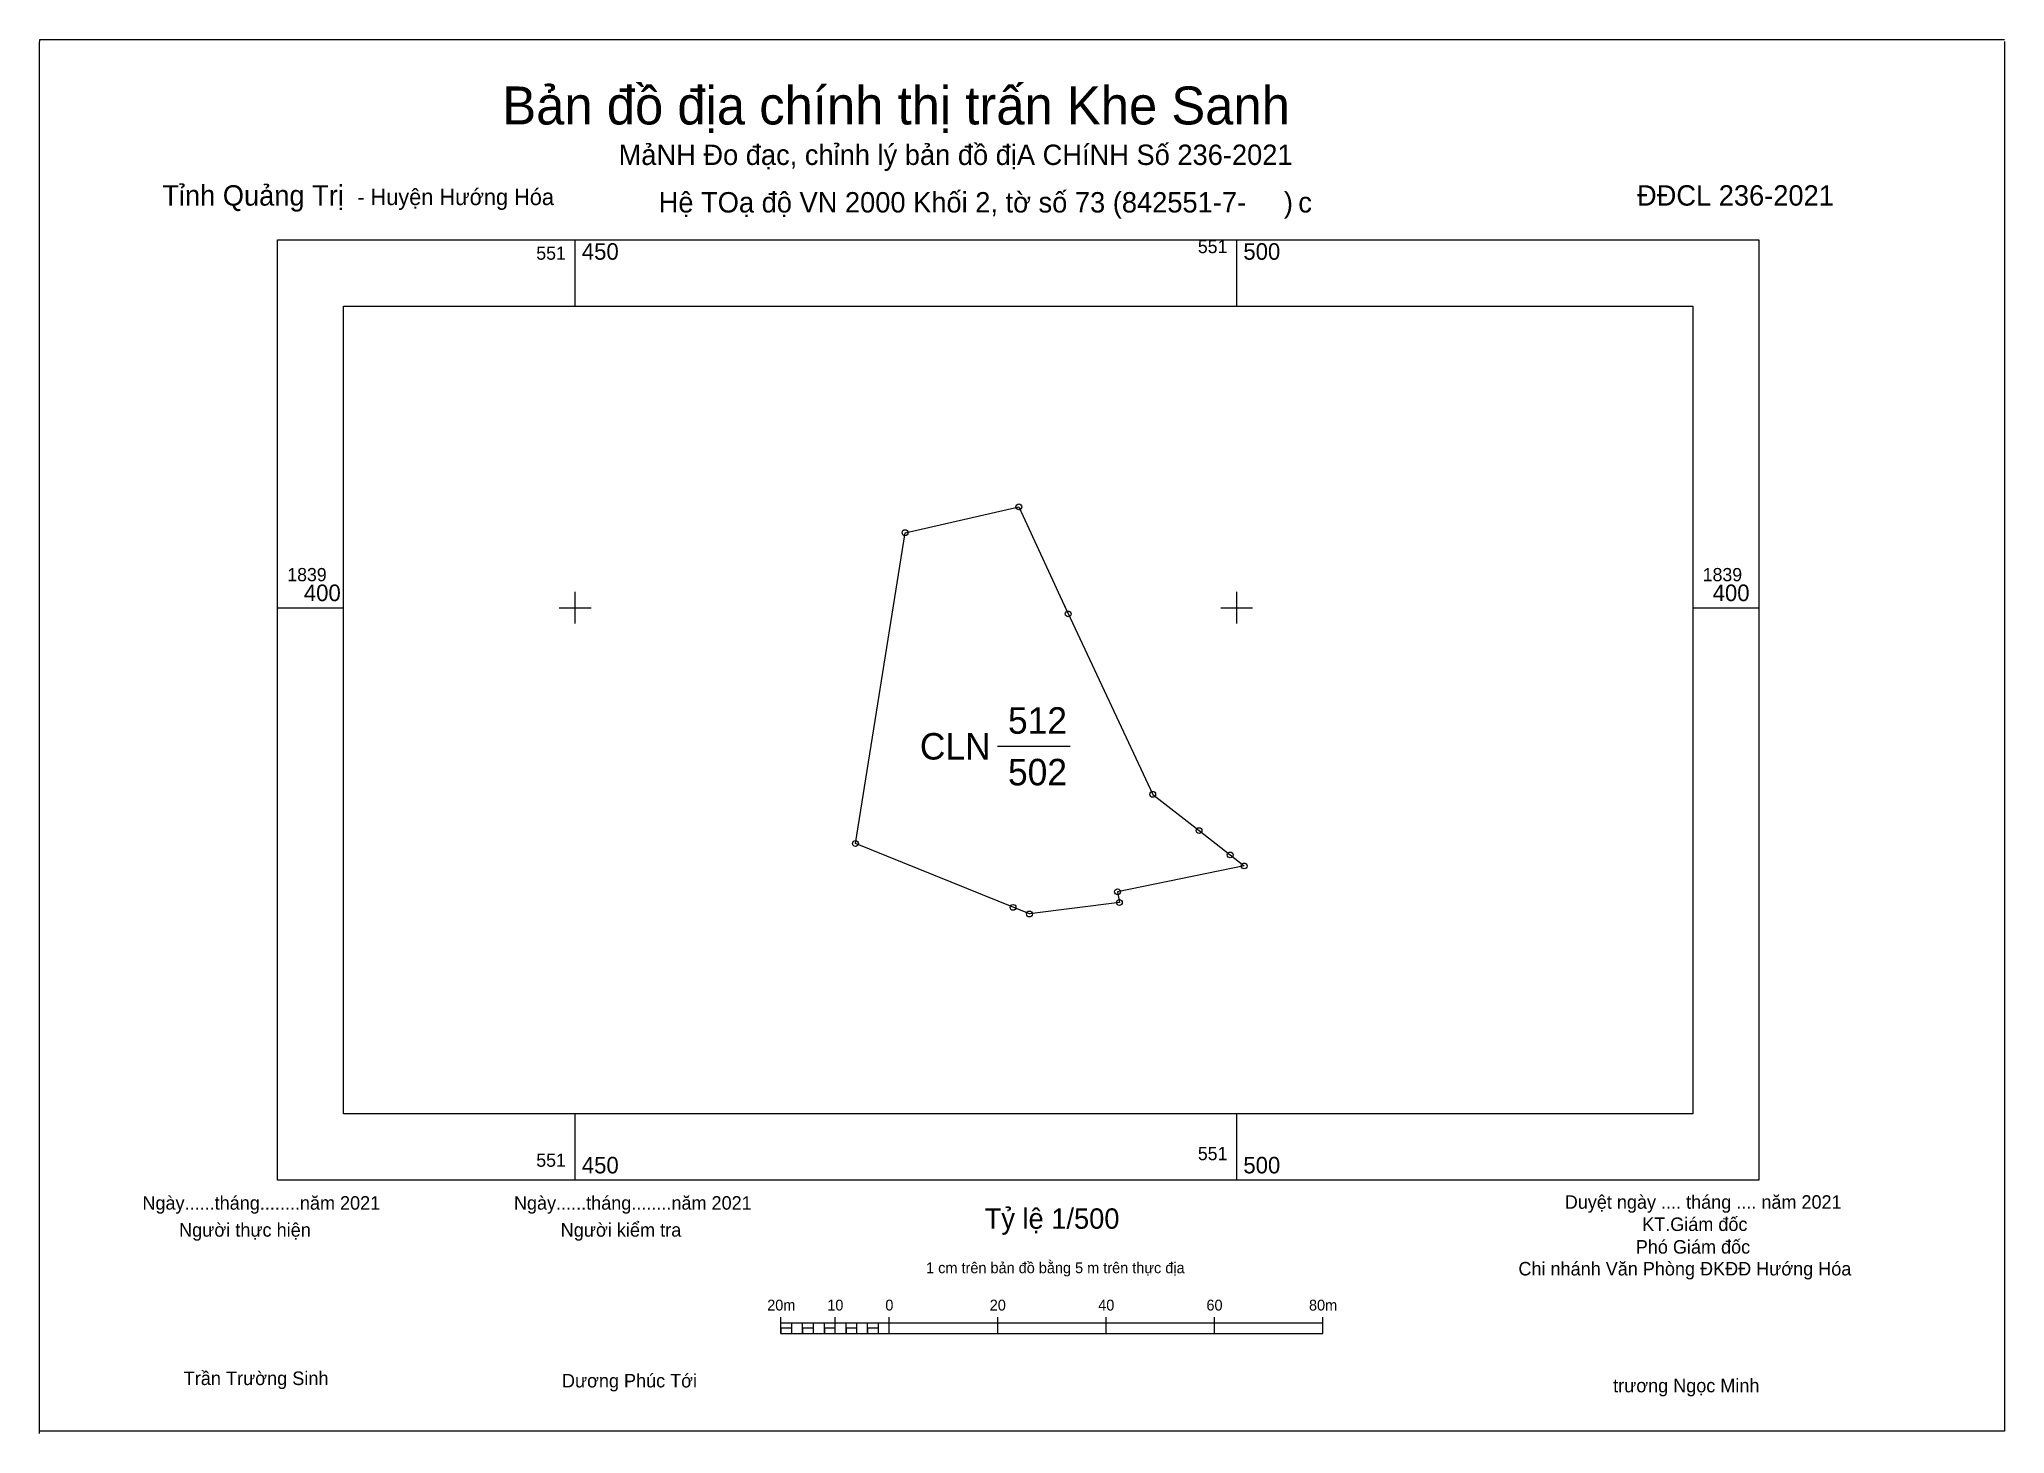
# Model space of a CAD drawing. Extents: x 551409 to 551558, y 1839338 to 1839443.
import ezdxf

# ---------------------------------------------------------------- set-up
doc = ezdxf.new("R2010")
doc.units = 0
for name, color, linetype in [('Level 10', 7, 'Continuous'), ('Level 11', 7, 'Continuous'), ('Level 13', 7, 'Continuous'), ('Level 2', 7, 'Continuous'), ('Level 4', 7, 'Continuous'), ('Level 63', 7, 'Continuous'), ('Level 7', 7, 'Continuous')]:
    doc.layers.add(name, color=color, linetype=linetype)

msp = doc.modelspace()

# ---------------------------------------------------------------- linework, layer by layer
at = {"layer": 'Level 10'}
for p, q in [((551474.93, 1839405.67), (551483.53, 1839407.62)), ((551483.53, 1839407.62), (551487.26, 1839399.53)), ((551471.18, 1839382.18), (551474.93, 1839405.67)), ((551486.85, 1839400.41), (551493.65, 1839385.9)), ((551493.65, 1839385.9), (551497.15, 1839383.16)), ((551497.15, 1839383.16), (551499.5, 1839381.32)), ((551484.33, 1839376.86), (551471.18, 1839382.18)), ((551499.5, 1839381.32), (551500.56, 1839380.49)), ((551500.56, 1839380.49), (551490.99, 1839378.54)), ((551490.99, 1839378.54), (551491.13, 1839377.73)), ((551491.13, 1839377.73), (551484.33, 1839376.86))]:
    msp.add_line(p, q, dxfattribs=at)
at = {"layer": 'Level 11'}
for p, q in [((551409.5, 1839442.6), (551409.54, 1839442.94)), ((551409.5, 1839337.6), (551409.5, 1839442.6)), ((551409.54, 1839442.94), (551558.04, 1839442.94)), ((551558.04, 1839442.78), (551558.04, 1839337.78)), ((551558.04, 1839337.78), (551409.54, 1839337.78))]:
    msp.add_line(p, q, dxfattribs=at)
at = {"layer": 'Level 13'}
msp.add_line((551481.91, 1839389.53), (551487.42, 1839389.53), dxfattribs=at)
at = {"layer": 'Level 2'}
for p, q in [((551465.55, 1839345.16), (551465.55, 1839346.39)), ((551465.55, 1839345.98), (551506.5, 1839345.98)), ((551466.37, 1839345.16), (551466.37, 1839345.98)), ((551467.19, 1839345.16), (551467.19, 1839345.98)), ((551468.01, 1839345.16), (551468.01, 1839345.98)), ((551468.83, 1839345.16), (551468.83, 1839345.98)), ((551469.65, 1839345.16), (551469.65, 1839346.39)), ((551470.47, 1839345.16), (551470.47, 1839345.98)), ((551471.28, 1839345.16), (551471.28, 1839345.98)), ((551472.1, 1839345.16), (551472.1, 1839345.98)), ((551472.92, 1839345.16), (551472.92, 1839345.98)), ((551473.74, 1839345.16), (551473.74, 1839346.39)), ((551481.93, 1839345.16), (551481.93, 1839346.39)), ((551490.12, 1839345.16), (551490.12, 1839346.39)), ((551498.31, 1839345.16), (551498.31, 1839346.39)), ((551506.5, 1839345.16), (551506.5, 1839346.39)), ((551465.55, 1839345.16), (551506.5, 1839345.16))]:
    msp.add_line(p, q, dxfattribs=at)
for points in [[(551465.55, 1839345.16), (551466.37, 1839345.16), (551466.37, 1839345.57), (551465.55, 1839345.57)], [(551467.19, 1839345.16), (551468.01, 1839345.16), (551468.01, 1839345.57), (551467.19, 1839345.57)], [(551468.83, 1839345.16), (551469.65, 1839345.16), (551469.65, 1839345.57), (551468.83, 1839345.57)], [(551470.47, 1839345.16), (551471.28, 1839345.16), (551471.28, 1839345.57), (551470.47, 1839345.57)], [(551472.1, 1839345.16), (551472.92, 1839345.16), (551472.92, 1839345.57), (551472.1, 1839345.57)]]:
    msp.add_lwpolyline(points, close=True, dxfattribs=at)
at = {"layer": 'Level 63'}
for p, q in [((551450, 1839422.79), (551450, 1839427.79)), ((551500, 1839422.79), (551500, 1839427.79)), ((551450, 1839398.8), (551450, 1839401.2)), ((551500, 1839398.8), (551500, 1839401.2)), ((551427.49, 1839400), (551432.49, 1839400)), ((551448.8, 1839400), (551451.2, 1839400)), ((551498.8, 1839400), (551501.2, 1839400)), ((551534.47, 1839400), (551539.47, 1839400)), ((551450, 1839356.76), (551450, 1839361.76)), ((551500, 1839356.76), (551500, 1839361.76))]:
    msp.add_line(p, q, dxfattribs=at)
for points in [[(551427.49, 1839356.76), (551427.49, 1839427.79), (551539.47, 1839427.79), (551539.47, 1839356.76)], [(551432.49, 1839361.76), (551432.49, 1839422.79), (551534.47, 1839422.79), (551534.47, 1839361.76)], [(551432.49, 1839361.76), (551432.49, 1839422.79), (551534.47, 1839422.79), (551534.47, 1839361.76)], [(551432.49, 1839361.76), (551432.49, 1839422.79), (551534.47, 1839422.79), (551534.47, 1839361.76)]]:
    msp.add_lwpolyline(points, close=True, dxfattribs=at)
at = {"layer": 'Level 7'}
for centre in [(551483.53, 1839407.62), (551474.93, 1839405.67), (551487.26, 1839399.53), (551493.65, 1839385.9), (551497.15, 1839383.16), (551471.18, 1839382.18), (551499.5, 1839381.32), (551500.56, 1839380.49), (551490.99, 1839378.54), (551483.09, 1839377.36), (551484.33, 1839376.86), (551491.13, 1839377.73)]:
    msp.add_circle(centre, 0.22, dxfattribs=at)

# ---------------------------------------------------------------- texts
at = {"layer": 'Level 13'}
msp.add_text('512', height=2, dxfattribs=at).set_placement((551482.71, 1839390.48))
at = {"layer": 'Level 2'}
for s, height, p in [('Bản đồ địa chính thị trấn Khe Sanh', 2.87, (551444.49, 1839436.51)), ('MảNH Đo đạc, chỉnh lý bản đồ địA CHíNH Số 236-2021', 1.54, (551453.28, 1839433.45)), ('Tỉnh Quảng Trị ', 1.5391, (551418.79, 1839430.38)), ('- Huyện Hướng Hóa', 1.228, (551433.53, 1839430.42)), ('ĐĐCL 236-2021', 1.54, (551530.25, 1839430.38)), ('Hệ TOạ độ VN 2000 Khối 2, tờ số 73 (842551-7-     )', 1.54, (551456.31, 1839429.86)), ('c', 1.54, (551504.65, 1839429.86)), ('CLN', 2, (551476.05, 1839388.53)), ('Ngày......tháng........năm 2021', 1.02, (551417.29, 1839354.52)), ('Ngày......tháng........năm 2021', 1.02, (551445.37, 1839354.52)), ('Tỷ lệ 1/500', 1.5395, (551480.95, 1839353.08)), ('Duyệt ngày .... tháng .... năm 2021', 1.02, (551524.79, 1839354.59)), ('Người thực hiện', 1.0236, (551420.06, 1839352.48)), ('Người kiểm tra', 1.0236, (551448.9, 1839352.48)), ('KT.Giám đốc', 1.02, (551530.64, 1839352.91)), ('Phó Giám đốc', 1.02, (551530.16, 1839351.2)), ('1 cm trên bản đồ bằng 5 m trên thực địa', 0.8188, (551476.52, 1839349.72)), ('Chi nhánh Văn Phòng ĐKĐĐ Hướng Hóa', 1.02, (551521.29, 1839349.55)), ('20m', 0.819, (551464.51, 1839346.9)), ('10', 0.819, (551469.05, 1839346.9)), ('0', 0.819, (551473.44, 1839346.9)), ('20', 0.819, (551481.33, 1839346.9)), ('40', 0.819, (551489.53, 1839346.9)), ('60', 0.819, (551497.71, 1839346.9)), ('80m', 0.819, (551505.46, 1839346.9)), ('Trần Trường Sinh', 1.0236, (551420.41, 1839341.27)), ('Dương Phúc Tới', 1.02, (551449, 1839341.09)), ('trương Ngọc Minh', 1.02, (551528.45, 1839340.72))]:
    msp.add_text(s, height=height, dxfattribs=at).set_placement(p)
at = {"layer": 'Level 4'}
msp.add_text('502', height=2, dxfattribs=at).set_placement((551482.71, 1839386.58))
at = {"layer": 'Level 63'}
for s, height, p in [('551', 1, (551447.06, 1839426.29)), ('450', 1.25, (551450.5, 1839426.29)), ('551', 1, (551497.06, 1839426.79)), ('500', 1.25, (551500.5, 1839426.29)), ('1839', 1, (551428.24, 1839402)), ('1839', 1, (551428.24, 1839402)), ('1839', 1, (551535.22, 1839402)), ('1839', 1, (551535.22, 1839402)), ('400', 1.25, (551429.49, 1839400.5)), ('400', 1.25, (551535.97, 1839400.5)), ('551', 1, (551497.06, 1839358.26)), ('551', 1, (551447.06, 1839357.76)), ('450', 1.25, (551450.5, 1839357.26)), ('500', 1.25, (551500.5, 1839357.26))]:
    msp.add_text(s, height=height, dxfattribs=at).set_placement(p)

doc.saveas('drawing.dxf')
